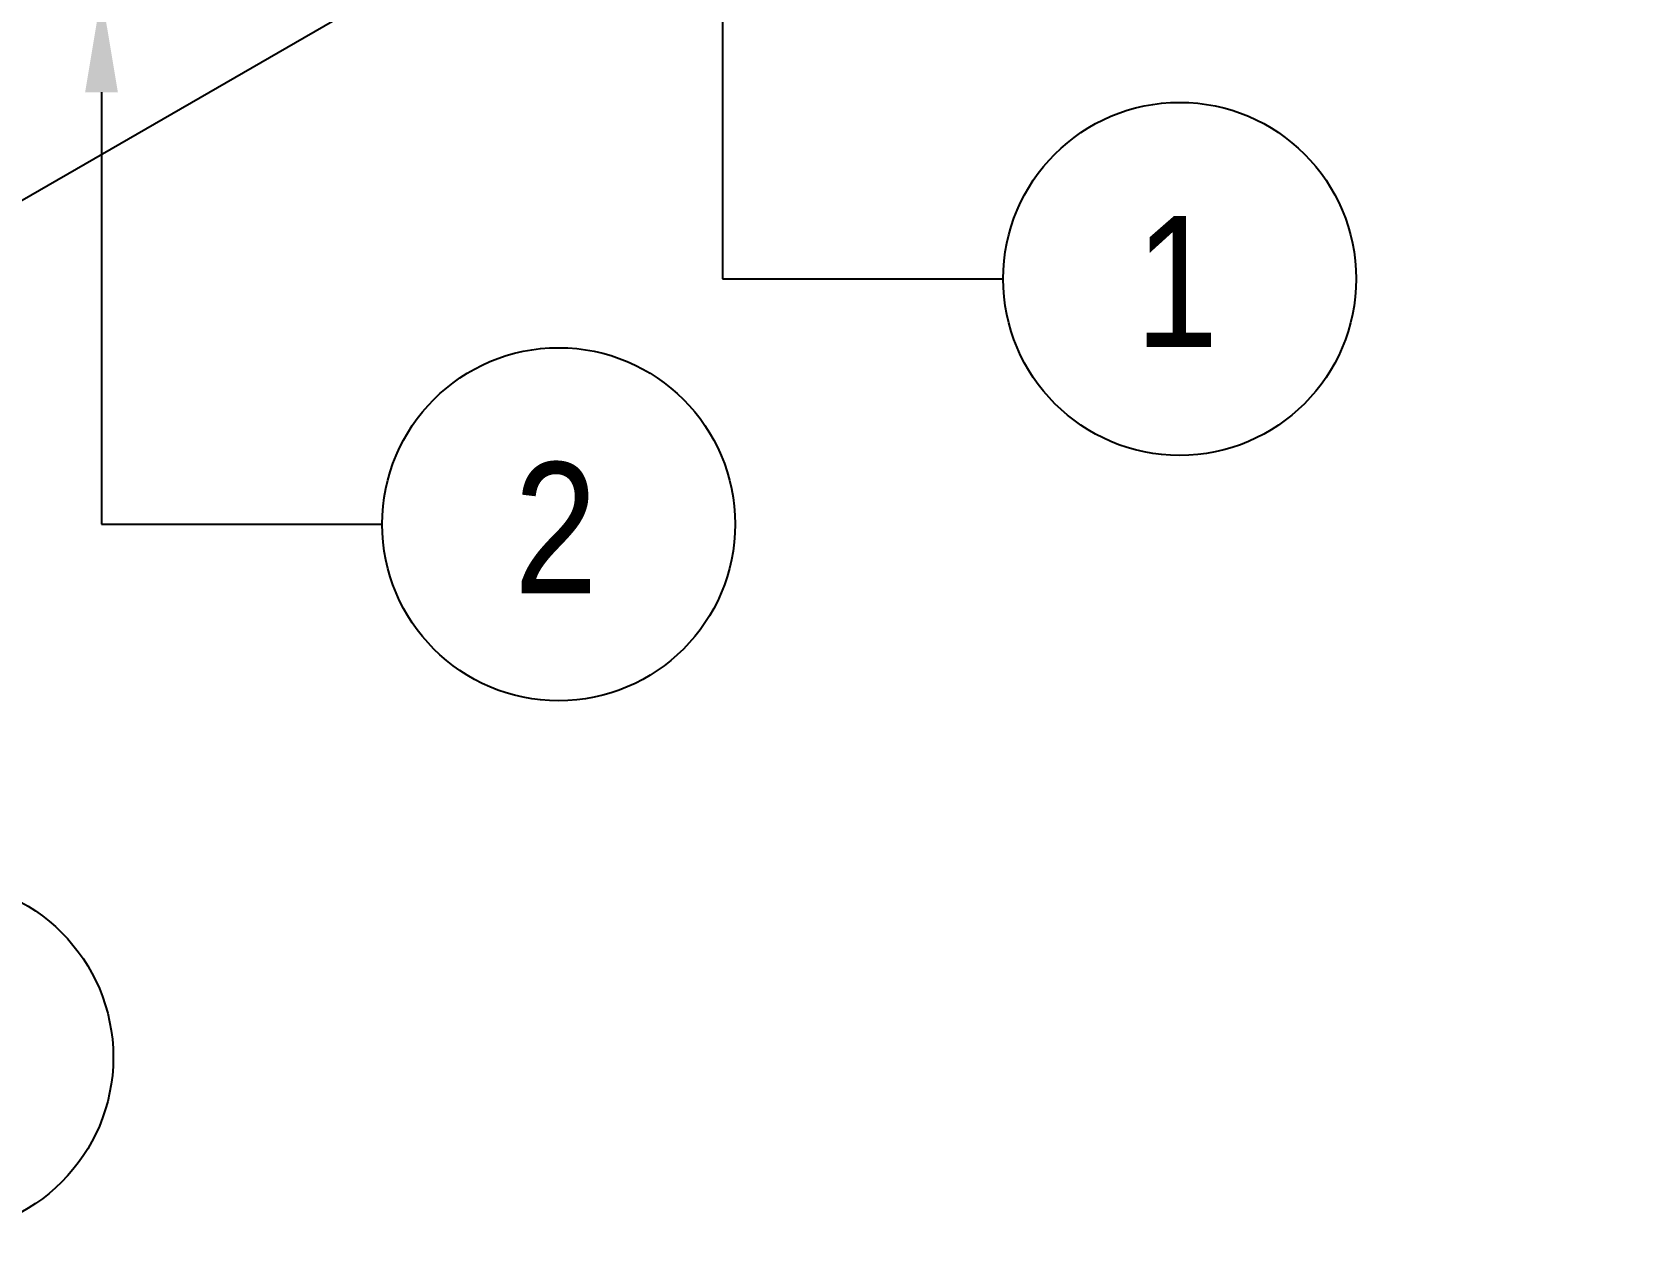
# Model space of a CAD drawing. Header units: millimetres. Extents: x 73539 to 164333, y 19300 to 40000.
# Drawn here: x 123665 to 126739, y 28934 to 31229 of the extents above; entities that cross this region are included whole.
import ezdxf
from ezdxf.enums import TextEntityAlignment as Align

# ---------------------------------------------------------------- set-up
doc = ezdxf.new("R2010")
doc.units = ezdxf.units.MM
doc.layers.add('TID-ELC DIMENTION', color=7, linetype='Continuous')
doc.layers.add('TID-ELC TEXT', color=15, linetype='Continuous')
doc.styles.add('TX-AN', font='ARIALN.TTF')

msp = doc.modelspace()

# ---------------------------------------------------------------- hatches: boundary and pattern name
h = msp.add_hatch()
h.set_pattern_fill('ANSI31', color=250, scale=5, angle=330, style=0)
h.set_pattern_definition([(15, (61424.906, -1722.277), (-4.1087523, 15.3340725), [])])
edge = h.paths.add_edge_path()
edge.add_ellipse((127837.2, 35476.5), major_axis=(-19.4, 33.6), ratio=0.56561, start_angle=180, end_angle=360)
edge.add_line((127817.9, 35510), (118959.2, 30395.5))
edge.add_ellipse((118966.4, 30354.9), major_axis=(-23, 39.9), ratio=0.56561, start_angle=212.6369, end_angle=327.3631, ccw=False)
edge.add_line((119000.8, 30330), (127856.6, 35442.9))

# ---------------------------------------------------------------- linework, layer by layer
for p, q in [((121045.2, 29406.7), (128555, 33742.5)), ((123797.7, 30289.3), (124334, 30289.3))]:
    msp.add_line(p, q)
at = {"color": 7}
for p, q in [((124984.3, 31583.3), (124984.3, 30758)), ((123797.7, 31114.6), (123797.7, 30289.3)), ((124984.3, 30758), (125520.6, 30758))]:
    msp.add_line(p, q, dxfattribs=at)
msp.add_solid([(123766.5, 31114.6), (123829, 31114.6), (123797.7, 31302.1)], dxfattribs=at)
at = {"layer": 'TID-ELC DIMENTION', "linetype": 'Continuous'}
for centre in [(125857.8, 30758), (124671.2, 30289.3), (123483, 29271)]:
    msp.add_circle(centre, 337.2, dxfattribs=at)

# ---------------------------------------------------------------- texts
at = {"layer": 'TID-ELC TEXT', "style": 'TX-AN'}
for s, p in [('1', (125852.3, 30753.1)), ('2', (124665.7, 30284.3))]:
    msp.add_text(s, height=250, dxfattribs=at).set_placement(p, align=Align.MIDDLE)

doc.saveas('drawing.dxf')
